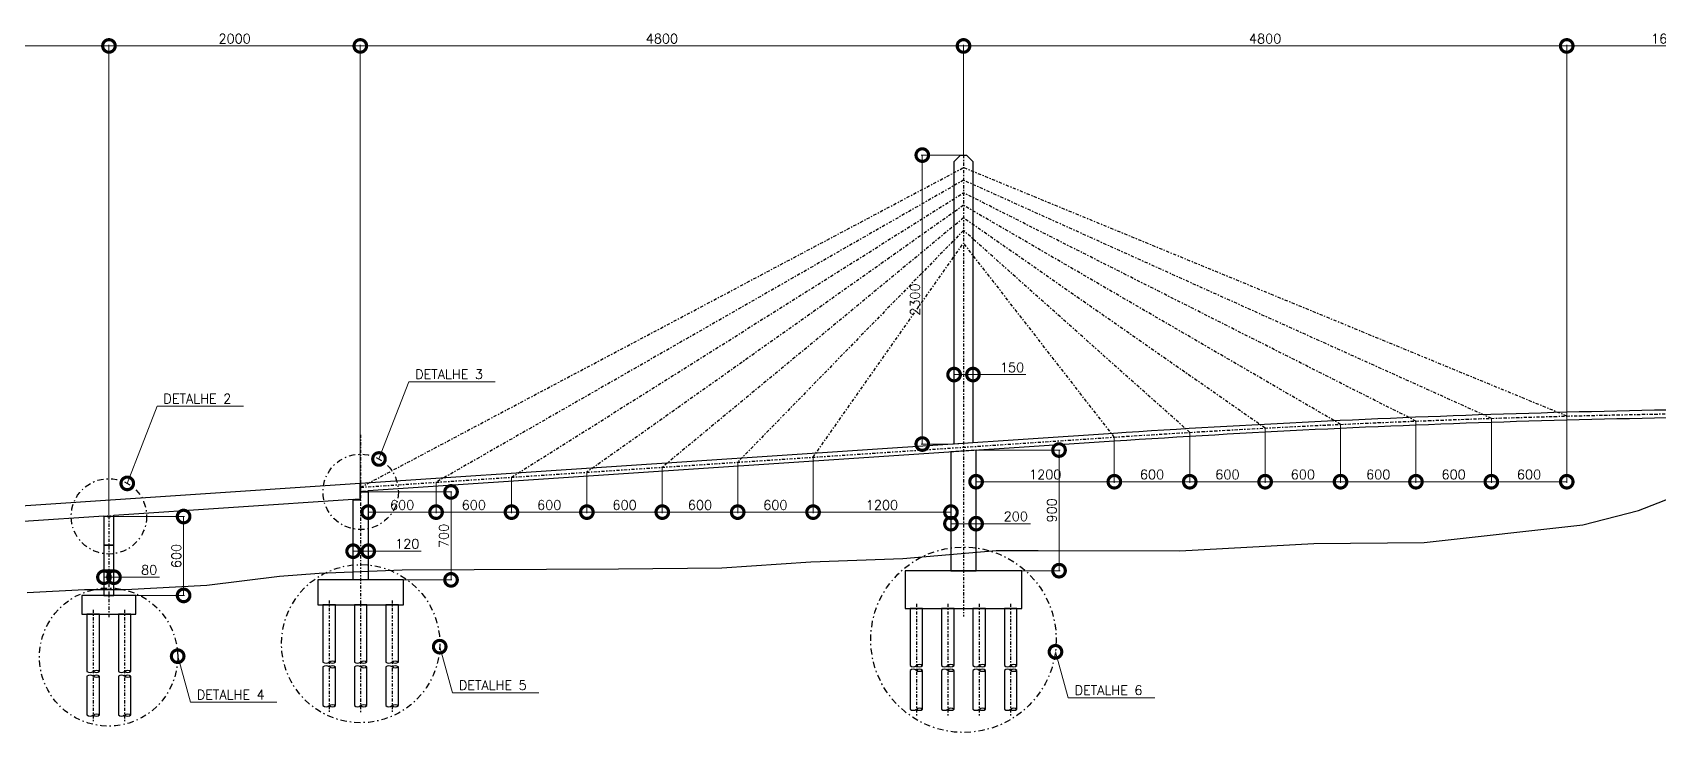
# Model space of a CAD drawing. Header units: metres. Extents: x 21 to 816, y 7 to 635.
# Drawn here: x 299.3 to 428.6, y 124.3 to 180 of the extents above; entities that cross this region are included whole.
import ezdxf
from ezdxf.enums import TextEntityAlignment as Align

# ---------------------------------------------------------------- set-up
doc = ezdxf.new("R2010")
doc.units = ezdxf.units.M
doc.header["$MEASUREMENT"] = 0
doc.linetypes.add('DASHDOT', pattern=[1, 0.5, -0.25, 0, -0.25])
for name, color, linetype in [('Projeto_aparelhos-aopio-det', 2, 'Continuous'), ('Projeto_estaca-det', 2, 'Continuous'), ('Projeto_estais-eixo', 8, 'DASHDOT'), ('Projeto_linha-indicativa', 9, 'Continuous'), ('Projeto_viaduto-det-eixo', 7, 'DASHDOT'), ('Projeto_viaduto-detalhe', 3, 'Continuous')]:
    doc.layers.add(name, color=color, linetype=linetype)
for name, color, linetype, lineweight in [('Projeto_dimensão', 2, 'Continuous', 20), ('Projeto_linha-chamada', 8, 'Continuous', 9), ('Projeto_texto-explicativo', 2, 'Continuous', 20)]:
    doc.layers.add(name, color=color, linetype=linetype, lineweight=lineweight)
doc.styles.add('DIMENSÃO-TEXTO', font='romans.shx')
doc.styles.add('TEXTO-EXPLICATIVO', font='romans.shx')
doc.dimstyles.new('DIMENSÕES_1-500M', dxfattribs={"dimtxt": 0.75, "dimasz": 2, "dimexe": 0.075, "dimexo": 0.05, "dimgap": 0.2, "dimtad": 1, "dimdec": 0, "dimlfac": 100, "dimzin": 1, "dimtxsty": 'DIMENSÃO-TEXTO', "dimblk": 'DOTSMALL', "dimcen": 0.02, "dimclrd": 9, "dimclre": 9, "dimclrt": 256, "dimadec": 0, "dimazin": 0, "dimtfac": 1, "dimtdec": 0, "dimtmove": 0, "dimatfit": 3, "dimldrblk": 'DOTSMALL', "dimfxl": 0, "dimlwd": 5, "dimlwe": 5, "dimarcsym": 0})

# ---------------------------------------------------------------- blocks, each defined once
blk = doc.blocks.new('_DOTSMALL')
at = {"color": 0, "linetype": 'ByBlock', "const_width": 0.5}
blk.add_lwpolyline([(-0.0625, 0, 1), (0.0625, 0, 1)], format="xyb", close=True, dxfattribs=at)
blk = doc.blocks.new('*D21')
at = {"layer": 'DEFPOINTS', "color": 0}
for p in [(305.35, 178.98), (305.35, 141.61), (285.35, 140.22)]:
    blk.add_point(p, dxfattribs=at)
at = {"layer": 'Projeto_dimensão', "color": 9, "lineweight": 5}
for p, q in [((285.35, 140.27), (285.35, 179.06)), ((285.35, 178.98), (305.35, 178.98)), ((305.35, 141.66), (305.35, 179.06))]:
    blk.add_line(p, q, dxfattribs=at)
at = {"layer": 'Projeto_dimensão', "color": 9, "lineweight": 5, "xscale": 2, "yscale": 2, "zscale": 2, "rotation": 180}
blk.add_blockref('_DOTSMALL', (285.35, 178.98), dxfattribs=at)
at = {"layer": 'Projeto_dimensão', "color": 9, "lineweight": 5, "xscale": 2, "yscale": 2, "zscale": 2}
blk.add_blockref('_DOTSMALL', (305.35, 178.98), dxfattribs=at)
at = {"layer": 'Projeto_dimensão', "insert": (295.35, 179.56), "char_height": 0.75, "attachment_point": 5, "style": 'DIMENSÃO-TEXTO'}
blk.add_mtext('2000', dxfattribs=at)
blk = doc.blocks.new('*D22')
at = {"layer": 'DEFPOINTS', "color": 0}
for p in [(325.35, 178.98), (325.35, 144.15), (305.35, 141.61)]:
    blk.add_point(p, dxfattribs=at)
at = {"layer": 'Projeto_dimensão', "color": 9, "lineweight": 5}
for p, q in [((305.35, 141.66), (305.35, 179.06)), ((305.35, 178.98), (325.35, 178.98)), ((325.35, 144.2), (325.35, 179.06))]:
    blk.add_line(p, q, dxfattribs=at)
at = {"layer": 'Projeto_dimensão', "color": 9, "lineweight": 5, "xscale": 2, "yscale": 2, "zscale": 2, "rotation": 180}
blk.add_blockref('_DOTSMALL', (305.35, 178.98), dxfattribs=at)
at = {"layer": 'Projeto_dimensão', "color": 9, "lineweight": 5, "xscale": 2, "yscale": 2, "zscale": 2}
blk.add_blockref('_DOTSMALL', (325.35, 178.98), dxfattribs=at)
at = {"layer": 'Projeto_dimensão', "insert": (315.35, 179.56), "char_height": 0.75, "attachment_point": 5, "style": 'DIMENSÃO-TEXTO'}
blk.add_mtext('2000', dxfattribs=at)
blk = doc.blocks.new('*D23')
at = {"layer": 'DEFPOINTS', "color": 0}
for p in [(373.35, 178.98), (373.35, 170.29), (325.35, 144.15)]:
    blk.add_point(p, dxfattribs=at)
at = {"layer": 'Projeto_dimensão', "color": 9, "lineweight": 5}
for p, q in [((325.35, 144.2), (325.35, 179.06)), ((325.35, 178.98), (373.35, 178.98)), ((373.35, 170.34), (373.35, 179.06))]:
    blk.add_line(p, q, dxfattribs=at)
at = {"layer": 'Projeto_dimensão', "color": 9, "lineweight": 5, "xscale": 2, "yscale": 2, "zscale": 2, "rotation": 180}
blk.add_blockref('_DOTSMALL', (325.35, 178.98), dxfattribs=at)
at = {"layer": 'Projeto_dimensão', "color": 9, "lineweight": 5, "xscale": 2, "yscale": 2, "zscale": 2}
blk.add_blockref('_DOTSMALL', (373.35, 178.98), dxfattribs=at)
at = {"layer": 'Projeto_dimensão', "insert": (349.35, 179.56), "char_height": 0.75, "attachment_point": 5, "style": 'DIMENSÃO-TEXTO'}
blk.add_mtext('4800', dxfattribs=at)
blk = doc.blocks.new('*D27')
at = {"layer": 'DEFPOINTS', "color": 0}
for p in [(373.35, 178.98), (373.35, 170.29), (421.35, 149.52)]:
    blk.add_point(p, dxfattribs=at)
at = {"layer": 'Projeto_dimensão', "color": 9, "lineweight": 5}
for p, q in [((373.35, 170.34), (373.35, 179.06)), ((421.35, 178.98), (373.35, 178.98)), ((421.35, 149.57), (421.35, 179.06))]:
    blk.add_line(p, q, dxfattribs=at)
at = {"layer": 'Projeto_dimensão', "color": 9, "lineweight": 5, "xscale": 2, "yscale": 2, "zscale": 2, "rotation": 180}
blk.add_blockref('_DOTSMALL', (373.35, 178.98), dxfattribs=at)
at = {"layer": 'Projeto_dimensão', "color": 9, "lineweight": 5, "xscale": 2, "yscale": 2, "zscale": 2}
blk.add_blockref('_DOTSMALL', (421.35, 178.98), dxfattribs=at)
at = {"layer": 'Projeto_dimensão', "insert": (397.35, 179.56), "char_height": 0.75, "attachment_point": 5, "style": 'DIMENSÃO-TEXTO'}
blk.add_mtext('4800', dxfattribs=at)
blk = doc.blocks.new('*D98')
at = {"layer": 'DEFPOINTS', "color": 0}
for p in [(374.35, 146.81), (380.95, 146.81), (378, 137.21)]:
    blk.add_point(p, dxfattribs=at)
at = {"layer": 'Projeto_dimensão', "color": 9, "lineweight": 5}
for p, q in [((374.4, 146.81), (381.03, 146.81)), ((380.95, 137.21), (380.95, 146.81)), ((378.05, 137.21), (381.03, 137.21))]:
    blk.add_line(p, q, dxfattribs=at)
at = {"layer": 'Projeto_dimensão', "color": 9, "lineweight": 5, "xscale": 2, "yscale": 2, "zscale": 2}
for p, rotation in [((380.95, 146.81), 90), ((380.95, 137.21), 270)]:
    blk.add_blockref('_DOTSMALL', p, dxfattribs=dict(at, rotation=rotation))
at = {"layer": 'Projeto_dimensão', "insert": (380.38, 142.01), "char_height": 0.75, "attachment_point": 5, "rotation": 90, "style": 'DIMENSÃO-TEXTO'}
blk.add_mtext('900', dxfattribs=at)
blk = doc.blocks.new('*D99')
at = {"layer": 'DEFPOINTS', "color": 0}
for p in [(370.07, 170.29), (373.1, 170.29), (372.6, 147.29)]:
    blk.add_point(p, dxfattribs=at)
at = {"layer": 'Projeto_dimensão', "color": 9, "lineweight": 5}
for p, q in [((373.05, 170.29), (369.99, 170.29)), ((370.07, 147.29), (370.07, 170.29)), ((372.55, 147.29), (369.99, 147.29))]:
    blk.add_line(p, q, dxfattribs=at)
at = {"layer": 'Projeto_dimensão', "color": 9, "lineweight": 5, "xscale": 2, "yscale": 2, "zscale": 2}
for p, rotation in [((370.07, 170.29), 90), ((370.07, 147.29), 270)]:
    blk.add_blockref('_DOTSMALL', p, dxfattribs=dict(at, rotation=rotation))
at = {"layer": 'Projeto_dimensão', "insert": (369.49, 158.79), "char_height": 0.75, "attachment_point": 5, "rotation": 90, "style": 'DIMENSÃO-TEXTO'}
blk.add_mtext('2300', dxfattribs=at)
blk = doc.blocks.new('*D146')
at = {"layer": 'DEFPOINTS', "color": 0}
for p in [(304.95, 136.69), (305.75, 136.69), (305.75, 136.69)]:
    blk.add_point(p, dxfattribs=at)
at = {"layer": 'Projeto_dimensão', "color": 9, "lineweight": 5}
for p, q in [((304.95, 136.74), (304.95, 136.77)), ((304.95, 136.69), (305.75, 136.69)), ((305.75, 136.74), (305.75, 136.77)), ((305.75, 136.69), (309.36, 136.69))]:
    blk.add_line(p, q, dxfattribs=at)
at = {"layer": 'Projeto_dimensão', "color": 9, "lineweight": 5, "xscale": 2, "yscale": 2, "zscale": 2, "rotation": 180}
blk.add_blockref('_DOTSMALL', (304.95, 136.69), dxfattribs=at)
at = {"layer": 'Projeto_dimensão', "color": 9, "lineweight": 5, "xscale": 2, "yscale": 2, "zscale": 2}
blk.add_blockref('_DOTSMALL', (305.75, 136.69), dxfattribs=at)
at = {"layer": 'Projeto_dimensão', "insert": (308.55, 137.27), "char_height": 0.75, "attachment_point": 5, "style": 'DIMENSÃO-TEXTO'}
blk.add_mtext('80', dxfattribs=at)
blk = doc.blocks.new('*D149')
at = {"layer": 'DEFPOINTS', "color": 0}
for p in [(305.75, 141.52), (311.29, 141.52), (307.5, 135.24)]:
    blk.add_point(p, dxfattribs=at)
at = {"layer": 'Projeto_dimensão', "color": 9, "lineweight": 5}
for p, q in [((305.8, 141.52), (311.36, 141.52)), ((311.29, 135.24), (311.29, 141.52)), ((307.55, 135.24), (311.36, 135.24))]:
    blk.add_line(p, q, dxfattribs=at)
at = {"layer": 'Projeto_dimensão', "color": 9, "lineweight": 5, "xscale": 2, "yscale": 2, "zscale": 2}
for p, rotation in [((311.29, 141.52), 90), ((311.29, 135.24), 270)]:
    blk.add_blockref('_DOTSMALL', p, dxfattribs=dict(at, rotation=rotation))
at = {"layer": 'Projeto_dimensão', "insert": (310.71, 138.38), "char_height": 0.75, "attachment_point": 5, "rotation": 90, "style": 'DIMENSÃO-TEXTO'}
blk.add_mtext('600', dxfattribs=at)
blk = doc.blocks.new('*D151')
at = {"layer": 'DEFPOINTS', "color": 0}
for p in [(324.78, 138.76), (325.98, 138.76), (325.98, 138.76)]:
    blk.add_point(p, dxfattribs=at)
at = {"layer": 'Projeto_dimensão', "color": 9, "lineweight": 5}
for p, q in [((324.78, 138.81), (324.78, 138.84)), ((324.78, 138.76), (325.98, 138.76)), ((325.98, 138.81), (325.98, 138.84)), ((325.98, 138.76), (330.2, 138.76))]:
    blk.add_line(p, q, dxfattribs=at)
at = {"layer": 'Projeto_dimensão', "color": 9, "lineweight": 5, "xscale": 2, "yscale": 2, "zscale": 2, "rotation": 180}
blk.add_blockref('_DOTSMALL', (324.78, 138.76), dxfattribs=at)
at = {"layer": 'Projeto_dimensão', "color": 9, "lineweight": 5, "xscale": 2, "yscale": 2, "zscale": 2}
blk.add_blockref('_DOTSMALL', (325.98, 138.76), dxfattribs=at)
at = {"layer": 'Projeto_dimensão', "insert": (329.09, 139.34), "char_height": 0.75, "attachment_point": 5, "style": 'DIMENSÃO-TEXTO'}
blk.add_mtext('120', dxfattribs=at)
blk = doc.blocks.new('*D150')
at = {"layer": 'DEFPOINTS', "color": 0}
for p in [(325.98, 143.48), (332.57, 143.48), (328.78, 136.48)]:
    blk.add_point(p, dxfattribs=at)
at = {"layer": 'Projeto_dimensão', "color": 9, "lineweight": 5}
for p, q in [((326.03, 143.48), (332.64, 143.48)), ((332.57, 136.48), (332.57, 143.48)), ((328.83, 136.48), (332.64, 136.48))]:
    blk.add_line(p, q, dxfattribs=at)
at = {"layer": 'Projeto_dimensão', "color": 9, "lineweight": 5, "xscale": 2, "yscale": 2, "zscale": 2}
for p, rotation in [((332.57, 143.48), 90), ((332.57, 136.48), 270)]:
    blk.add_blockref('_DOTSMALL', p, dxfattribs=dict(at, rotation=rotation))
at = {"layer": 'Projeto_dimensão', "insert": (331.99, 139.98), "char_height": 0.75, "attachment_point": 5, "rotation": 90, "style": 'DIMENSÃO-TEXTO'}
blk.add_mtext('700', dxfattribs=at)
blk = doc.blocks.new('*D152')
at = {"layer": 'DEFPOINTS', "color": 0}
for p in [(372.35, 140.95), (374.35, 140.95), (374.35, 140.95)]:
    blk.add_point(p, dxfattribs=at)
at = {"layer": 'Projeto_dimensão', "color": 9, "lineweight": 5}
for p, q in [((372.35, 141), (372.35, 141.03)), ((372.35, 140.95), (374.35, 140.95)), ((374.35, 141), (374.35, 141.03)), ((374.35, 140.95), (378.68, 140.95))]:
    blk.add_line(p, q, dxfattribs=at)
at = {"layer": 'Projeto_dimensão', "color": 9, "lineweight": 5, "xscale": 2, "yscale": 2, "zscale": 2, "rotation": 180}
blk.add_blockref('_DOTSMALL', (372.35, 140.95), dxfattribs=at)
at = {"layer": 'Projeto_dimensão', "color": 9, "lineweight": 5, "xscale": 2, "yscale": 2, "zscale": 2}
blk.add_blockref('_DOTSMALL', (374.35, 140.95), dxfattribs=at)
at = {"layer": 'Projeto_dimensão', "insert": (377.51, 141.53), "char_height": 0.75, "attachment_point": 5, "style": 'DIMENSÃO-TEXTO'}
blk.add_mtext('200', dxfattribs=at)
blk = doc.blocks.new('*D153')
at = {"layer": 'DEFPOINTS', "color": 0}
for p in [(372.6, 152.82), (374.1, 152.82), (374.1, 152.82)]:
    blk.add_point(p, dxfattribs=at)
at = {"layer": 'Projeto_dimensão', "color": 9, "lineweight": 5}
for p, q in [((372.6, 152.87), (372.6, 152.89)), ((372.6, 152.82), (374.1, 152.82)), ((374.1, 152.87), (374.1, 152.89)), ((374.1, 152.82), (378.32, 152.82))]:
    blk.add_line(p, q, dxfattribs=at)
at = {"layer": 'Projeto_dimensão', "color": 9, "lineweight": 5, "xscale": 2, "yscale": 2, "zscale": 2, "rotation": 180}
blk.add_blockref('_DOTSMALL', (372.6, 152.82), dxfattribs=at)
at = {"layer": 'Projeto_dimensão', "color": 9, "lineweight": 5, "xscale": 2, "yscale": 2, "zscale": 2}
blk.add_blockref('_DOTSMALL', (374.1, 152.82), dxfattribs=at)
at = {"layer": 'Projeto_dimensão', "insert": (377.21, 153.39), "char_height": 0.75, "attachment_point": 5, "style": 'DIMENSÃO-TEXTO'}
blk.add_mtext('150', dxfattribs=at)
blk = doc.blocks.new('*D154')
at = {"layer": 'DEFPOINTS', "color": 0}
for p in [(385.35, 147.84), (374.35, 144.29), (385.35, 144.29)]:
    blk.add_point(p, dxfattribs=at)
at = {"layer": 'Projeto_dimensão', "color": 9, "lineweight": 5}
for p, q in [((385.35, 147.79), (385.35, 144.21)), ((374.35, 144.34), (374.35, 144.36)), ((374.35, 144.29), (385.35, 144.29))]:
    blk.add_line(p, q, dxfattribs=at)
at = {"layer": 'Projeto_dimensão', "color": 9, "lineweight": 5, "xscale": 2, "yscale": 2, "zscale": 2, "rotation": 180}
blk.add_blockref('_DOTSMALL', (374.35, 144.29), dxfattribs=at)
at = {"layer": 'Projeto_dimensão', "color": 9, "lineweight": 5, "xscale": 2, "yscale": 2, "zscale": 2}
blk.add_blockref('_DOTSMALL', (385.35, 144.29), dxfattribs=at)
at = {"layer": 'Projeto_dimensão', "insert": (379.85, 144.86), "char_height": 0.75, "attachment_point": 5, "style": 'DIMENSÃO-TEXTO'}
blk.add_mtext('1200', dxfattribs=at)
blk = doc.blocks.new('*D155')
at = {"layer": 'DEFPOINTS', "color": 0}
for p in [(391.35, 148.22), (385.35, 144.29), (391.35, 144.29)]:
    blk.add_point(p, dxfattribs=at)
at = {"layer": 'Projeto_dimensão', "color": 9, "lineweight": 5}
for p, q in [((391.35, 148.17), (391.35, 144.21)), ((385.35, 144.34), (385.35, 144.36)), ((385.35, 144.29), (391.35, 144.29))]:
    blk.add_line(p, q, dxfattribs=at)
at = {"layer": 'Projeto_dimensão', "color": 9, "lineweight": 5, "xscale": 2, "yscale": 2, "zscale": 2, "rotation": 180}
blk.add_blockref('_DOTSMALL', (385.35, 144.29), dxfattribs=at)
at = {"layer": 'Projeto_dimensão', "color": 9, "lineweight": 5, "xscale": 2, "yscale": 2, "zscale": 2}
blk.add_blockref('_DOTSMALL', (391.35, 144.29), dxfattribs=at)
at = {"layer": 'Projeto_dimensão', "insert": (388.35, 144.86), "char_height": 0.75, "attachment_point": 5, "style": 'DIMENSÃO-TEXTO'}
blk.add_mtext('600', dxfattribs=at)
blk = doc.blocks.new('*D156')
at = {"layer": 'DEFPOINTS', "color": 0}
for p in [(397.35, 148.56), (391.35, 144.29), (397.35, 144.29)]:
    blk.add_point(p, dxfattribs=at)
at = {"layer": 'Projeto_dimensão', "color": 9, "lineweight": 5}
for p, q in [((397.35, 148.51), (397.35, 144.21)), ((391.35, 144.34), (391.35, 144.36)), ((391.35, 144.29), (397.35, 144.29))]:
    blk.add_line(p, q, dxfattribs=at)
at = {"layer": 'Projeto_dimensão', "color": 9, "lineweight": 5, "xscale": 2, "yscale": 2, "zscale": 2, "rotation": 180}
blk.add_blockref('_DOTSMALL', (391.35, 144.29), dxfattribs=at)
at = {"layer": 'Projeto_dimensão', "color": 9, "lineweight": 5, "xscale": 2, "yscale": 2, "zscale": 2}
blk.add_blockref('_DOTSMALL', (397.35, 144.29), dxfattribs=at)
at = {"layer": 'Projeto_dimensão', "insert": (394.35, 144.86), "char_height": 0.75, "attachment_point": 5, "style": 'DIMENSÃO-TEXTO'}
blk.add_mtext('600', dxfattribs=at)
blk = doc.blocks.new('*D157')
at = {"layer": 'DEFPOINTS', "color": 0}
for p in [(403.35, 148.86), (397.35, 144.29), (403.35, 144.29)]:
    blk.add_point(p, dxfattribs=at)
at = {"layer": 'Projeto_dimensão', "color": 9, "lineweight": 5}
for p, q in [((403.35, 148.81), (403.35, 144.21)), ((397.35, 144.34), (397.35, 144.36)), ((397.35, 144.29), (403.35, 144.29))]:
    blk.add_line(p, q, dxfattribs=at)
at = {"layer": 'Projeto_dimensão', "color": 9, "lineweight": 5, "xscale": 2, "yscale": 2, "zscale": 2, "rotation": 180}
blk.add_blockref('_DOTSMALL', (397.35, 144.29), dxfattribs=at)
at = {"layer": 'Projeto_dimensão', "color": 9, "lineweight": 5, "xscale": 2, "yscale": 2, "zscale": 2}
blk.add_blockref('_DOTSMALL', (403.35, 144.29), dxfattribs=at)
at = {"layer": 'Projeto_dimensão', "insert": (400.35, 144.86), "char_height": 0.75, "attachment_point": 5, "style": 'DIMENSÃO-TEXTO'}
blk.add_mtext('600', dxfattribs=at)
blk = doc.blocks.new('*D158')
at = {"layer": 'DEFPOINTS', "color": 0}
for p in [(409.35, 149.12), (403.35, 144.29), (409.35, 144.29)]:
    blk.add_point(p, dxfattribs=at)
at = {"layer": 'Projeto_dimensão', "color": 9, "lineweight": 5}
for p, q in [((409.35, 149.07), (409.35, 144.21)), ((403.35, 144.34), (403.35, 144.36)), ((403.35, 144.29), (409.35, 144.29))]:
    blk.add_line(p, q, dxfattribs=at)
at = {"layer": 'Projeto_dimensão', "color": 9, "lineweight": 5, "xscale": 2, "yscale": 2, "zscale": 2, "rotation": 180}
blk.add_blockref('_DOTSMALL', (403.35, 144.29), dxfattribs=at)
at = {"layer": 'Projeto_dimensão', "color": 9, "lineweight": 5, "xscale": 2, "yscale": 2, "zscale": 2}
blk.add_blockref('_DOTSMALL', (409.35, 144.29), dxfattribs=at)
at = {"layer": 'Projeto_dimensão', "insert": (406.35, 144.86), "char_height": 0.75, "attachment_point": 5, "style": 'DIMENSÃO-TEXTO'}
blk.add_mtext('600', dxfattribs=at)
blk = doc.blocks.new('*D159')
at = {"layer": 'DEFPOINTS', "color": 0}
for p in [(415.35, 149.34), (409.35, 144.29), (415.35, 144.29)]:
    blk.add_point(p, dxfattribs=at)
at = {"layer": 'Projeto_dimensão', "color": 9, "lineweight": 5}
for p, q in [((415.35, 149.29), (415.35, 144.21)), ((409.35, 144.34), (409.35, 144.36)), ((409.35, 144.29), (415.35, 144.29))]:
    blk.add_line(p, q, dxfattribs=at)
at = {"layer": 'Projeto_dimensão', "color": 9, "lineweight": 5, "xscale": 2, "yscale": 2, "zscale": 2, "rotation": 180}
blk.add_blockref('_DOTSMALL', (409.35, 144.29), dxfattribs=at)
at = {"layer": 'Projeto_dimensão', "color": 9, "lineweight": 5, "xscale": 2, "yscale": 2, "zscale": 2}
blk.add_blockref('_DOTSMALL', (415.35, 144.29), dxfattribs=at)
at = {"layer": 'Projeto_dimensão', "insert": (412.35, 144.86), "char_height": 0.75, "attachment_point": 5, "style": 'DIMENSÃO-TEXTO'}
blk.add_mtext('600', dxfattribs=at)
blk = doc.blocks.new('*D160')
at = {"layer": 'DEFPOINTS', "color": 0}
for p in [(421.35, 149.52), (415.35, 144.29), (421.35, 144.29)]:
    blk.add_point(p, dxfattribs=at)
at = {"layer": 'Projeto_dimensão', "color": 9, "lineweight": 5}
for p, q in [((421.35, 149.47), (421.35, 144.21)), ((415.35, 144.34), (415.35, 144.36)), ((415.35, 144.29), (421.35, 144.29))]:
    blk.add_line(p, q, dxfattribs=at)
at = {"layer": 'Projeto_dimensão', "color": 9, "lineweight": 5, "xscale": 2, "yscale": 2, "zscale": 2, "rotation": 180}
blk.add_blockref('_DOTSMALL', (415.35, 144.29), dxfattribs=at)
at = {"layer": 'Projeto_dimensão', "color": 9, "lineweight": 5, "xscale": 2, "yscale": 2, "zscale": 2}
blk.add_blockref('_DOTSMALL', (421.35, 144.29), dxfattribs=at)
at = {"layer": 'Projeto_dimensão', "insert": (418.35, 144.86), "char_height": 0.75, "attachment_point": 5, "style": 'DIMENSÃO-TEXTO'}
blk.add_mtext('600', dxfattribs=at)
blk = doc.blocks.new('*D175')
at = {"layer": 'DEFPOINTS', "color": 0}
for p in [(331.38, 144.25), (325.98, 141.87), (331.38, 141.87)]:
    blk.add_point(p, dxfattribs=at)
at = {"layer": 'Projeto_dimensão', "color": 9, "lineweight": 5}
for p, q in [((331.38, 144.2), (331.38, 141.79)), ((325.98, 141.92), (325.98, 141.94)), ((325.98, 141.87), (331.38, 141.87))]:
    blk.add_line(p, q, dxfattribs=at)
at = {"layer": 'Projeto_dimensão', "color": 9, "lineweight": 5, "xscale": 2, "yscale": 2, "zscale": 2, "rotation": 180}
blk.add_blockref('_DOTSMALL', (325.98, 141.87), dxfattribs=at)
at = {"layer": 'Projeto_dimensão', "color": 9, "lineweight": 5, "xscale": 2, "yscale": 2, "zscale": 2}
blk.add_blockref('_DOTSMALL', (331.38, 141.87), dxfattribs=at)
at = {"layer": 'Projeto_dimensão', "insert": (328.68, 142.44), "char_height": 0.75, "attachment_point": 5, "style": 'DIMENSÃO-TEXTO'}
blk.add_mtext('600', dxfattribs=at)
blk = doc.blocks.new('*D176')
at = {"layer": 'DEFPOINTS', "color": 0}
for p in [(331.38, 144.25), (337.38, 144.65), (337.38, 141.87)]:
    blk.add_point(p, dxfattribs=at)
at = {"layer": 'Projeto_dimensão', "color": 9, "lineweight": 5}
for p, q in [((331.38, 144.2), (331.38, 141.79)), ((337.38, 144.6), (337.38, 141.79)), ((331.38, 141.87), (337.38, 141.87))]:
    blk.add_line(p, q, dxfattribs=at)
at = {"layer": 'Projeto_dimensão', "color": 9, "lineweight": 5, "xscale": 2, "yscale": 2, "zscale": 2, "rotation": 180}
blk.add_blockref('_DOTSMALL', (331.38, 141.87), dxfattribs=at)
at = {"layer": 'Projeto_dimensão', "color": 9, "lineweight": 5, "xscale": 2, "yscale": 2, "zscale": 2}
blk.add_blockref('_DOTSMALL', (337.38, 141.87), dxfattribs=at)
at = {"layer": 'Projeto_dimensão', "insert": (334.38, 142.44), "char_height": 0.75, "attachment_point": 5, "style": 'DIMENSÃO-TEXTO'}
blk.add_mtext('600', dxfattribs=at)
blk = doc.blocks.new('*D177')
at = {"layer": 'DEFPOINTS', "color": 0}
for p in [(343.38, 145.05), (337.38, 144.65), (343.38, 141.87)]:
    blk.add_point(p, dxfattribs=at)
at = {"layer": 'Projeto_dimensão', "color": 9, "lineweight": 5}
for p, q in [((343.38, 145), (343.38, 141.79)), ((337.38, 144.6), (337.38, 141.79)), ((337.38, 141.87), (343.38, 141.87))]:
    blk.add_line(p, q, dxfattribs=at)
at = {"layer": 'Projeto_dimensão', "color": 9, "lineweight": 5, "xscale": 2, "yscale": 2, "zscale": 2, "rotation": 180}
blk.add_blockref('_DOTSMALL', (337.38, 141.87), dxfattribs=at)
at = {"layer": 'Projeto_dimensão', "color": 9, "lineweight": 5, "xscale": 2, "yscale": 2, "zscale": 2}
blk.add_blockref('_DOTSMALL', (343.38, 141.87), dxfattribs=at)
at = {"layer": 'Projeto_dimensão', "insert": (340.38, 142.44), "char_height": 0.75, "attachment_point": 5, "style": 'DIMENSÃO-TEXTO'}
blk.add_mtext('600', dxfattribs=at)
blk = doc.blocks.new('*D178')
at = {"layer": 'DEFPOINTS', "color": 0}
for p in [(343.38, 145.05), (349.38, 145.45), (349.38, 141.87)]:
    blk.add_point(p, dxfattribs=at)
at = {"layer": 'Projeto_dimensão', "color": 9, "lineweight": 5}
for p, q in [((343.38, 145), (343.38, 141.79)), ((349.38, 145.4), (349.38, 141.79)), ((343.38, 141.87), (349.38, 141.87))]:
    blk.add_line(p, q, dxfattribs=at)
at = {"layer": 'Projeto_dimensão', "color": 9, "lineweight": 5, "xscale": 2, "yscale": 2, "zscale": 2, "rotation": 180}
blk.add_blockref('_DOTSMALL', (343.38, 141.87), dxfattribs=at)
at = {"layer": 'Projeto_dimensão', "color": 9, "lineweight": 5, "xscale": 2, "yscale": 2, "zscale": 2}
blk.add_blockref('_DOTSMALL', (349.38, 141.87), dxfattribs=at)
at = {"layer": 'Projeto_dimensão', "insert": (346.38, 142.44), "char_height": 0.75, "attachment_point": 5, "style": 'DIMENSÃO-TEXTO'}
blk.add_mtext('600', dxfattribs=at)
blk = doc.blocks.new('*D179')
at = {"layer": 'DEFPOINTS', "color": 0}
for p in [(349.38, 145.45), (355.38, 145.84), (355.38, 141.87)]:
    blk.add_point(p, dxfattribs=at)
at = {"layer": 'Projeto_dimensão', "color": 9, "lineweight": 5}
for p, q in [((349.38, 145.4), (349.38, 141.79)), ((355.38, 145.79), (355.38, 141.79)), ((349.38, 141.87), (355.38, 141.87))]:
    blk.add_line(p, q, dxfattribs=at)
at = {"layer": 'Projeto_dimensão', "color": 9, "lineweight": 5, "xscale": 2, "yscale": 2, "zscale": 2, "rotation": 180}
blk.add_blockref('_DOTSMALL', (349.38, 141.87), dxfattribs=at)
at = {"layer": 'Projeto_dimensão', "color": 9, "lineweight": 5, "xscale": 2, "yscale": 2, "zscale": 2}
blk.add_blockref('_DOTSMALL', (355.38, 141.87), dxfattribs=at)
at = {"layer": 'Projeto_dimensão', "insert": (352.38, 142.44), "char_height": 0.75, "attachment_point": 5, "style": 'DIMENSÃO-TEXTO'}
blk.add_mtext('600', dxfattribs=at)
blk = doc.blocks.new('*D180')
at = {"layer": 'DEFPOINTS', "color": 0}
for p in [(361.38, 146.24), (355.38, 145.84), (361.38, 141.87)]:
    blk.add_point(p, dxfattribs=at)
at = {"layer": 'Projeto_dimensão', "color": 9, "lineweight": 5}
for p, q in [((355.38, 145.79), (355.38, 141.79)), ((361.38, 146.19), (361.38, 141.79)), ((355.38, 141.87), (361.38, 141.87))]:
    blk.add_line(p, q, dxfattribs=at)
at = {"layer": 'Projeto_dimensão', "color": 9, "lineweight": 5, "xscale": 2, "yscale": 2, "zscale": 2, "rotation": 180}
blk.add_blockref('_DOTSMALL', (355.38, 141.87), dxfattribs=at)
at = {"layer": 'Projeto_dimensão', "color": 9, "lineweight": 5, "xscale": 2, "yscale": 2, "zscale": 2}
blk.add_blockref('_DOTSMALL', (361.38, 141.87), dxfattribs=at)
at = {"layer": 'Projeto_dimensão', "insert": (358.38, 142.44), "char_height": 0.75, "attachment_point": 5, "style": 'DIMENSÃO-TEXTO'}
blk.add_mtext('600', dxfattribs=at)
blk = doc.blocks.new('*D181')
at = {"layer": 'DEFPOINTS', "color": 0}
for p in [(361.38, 146.24), (372.35, 141.87), (372.35, 141.87)]:
    blk.add_point(p, dxfattribs=at)
at = {"layer": 'Projeto_dimensão', "color": 9, "lineweight": 5}
for p, q in [((361.38, 146.19), (361.38, 141.79)), ((361.38, 141.87), (372.35, 141.87)), ((372.35, 141.92), (372.35, 141.94))]:
    blk.add_line(p, q, dxfattribs=at)
at = {"layer": 'Projeto_dimensão', "color": 9, "lineweight": 5, "xscale": 2, "yscale": 2, "zscale": 2, "rotation": 180}
blk.add_blockref('_DOTSMALL', (361.38, 141.87), dxfattribs=at)
at = {"layer": 'Projeto_dimensão', "color": 9, "lineweight": 5, "xscale": 2, "yscale": 2, "zscale": 2}
blk.add_blockref('_DOTSMALL', (372.35, 141.87), dxfattribs=at)
at = {"layer": 'Projeto_dimensão', "insert": (366.86, 142.44), "char_height": 0.75, "attachment_point": 5, "style": 'DIMENSÃO-TEXTO'}
blk.add_mtext('1200', dxfattribs=at)
blk = doc.blocks.new('*D191')
at = {"layer": 'DEFPOINTS', "color": 0}
for p in [(421.35, 178.98), (421.35, 149.57), (437.35, 149.85)]:
    blk.add_point(p, dxfattribs=at)
at = {"layer": 'Projeto_dimensão', "color": 9, "lineweight": 5}
for p, q in [((421.35, 149.62), (421.35, 179.06)), ((437.35, 178.98), (421.35, 178.98)), ((437.35, 149.9), (437.35, 179.06))]:
    blk.add_line(p, q, dxfattribs=at)
at = {"layer": 'Projeto_dimensão', "color": 9, "lineweight": 5, "xscale": 2, "yscale": 2, "zscale": 2, "rotation": 180}
blk.add_blockref('_DOTSMALL', (421.35, 178.98), dxfattribs=at)
at = {"layer": 'Projeto_dimensão', "color": 9, "lineweight": 5, "xscale": 2, "yscale": 2, "zscale": 2}
blk.add_blockref('_DOTSMALL', (437.35, 178.98), dxfattribs=at)
at = {"layer": 'Projeto_dimensão', "insert": (429.35, 179.56), "char_height": 0.75, "attachment_point": 5, "style": 'DIMENSÃO-TEXTO'}
blk.add_mtext('1600', dxfattribs=at)

msp = doc.modelspace()

# ---------------------------------------------------------------- linework, layer by layer
at = {"layer": 'Projeto_aparelhos-aopio-det'}
for p, q in [((325.2277, 142.877), (324.9277, 142.877)), ((324.9277, 142.877), (324.9277, 142.874)), ((325.2277, 142.874), (324.9277, 142.874)), ((324.9277, 142.874), (324.9277, 142.871)), ((324.9277, 142.874), (325.2277, 142.874)), ((325.2277, 142.871), (324.9277, 142.871)), ((324.9277, 142.871), (325.2277, 142.871)), ((324.9277, 142.871), (324.9277, 142.861)), ((325.2277, 142.861), (324.9277, 142.861)), ((324.9277, 142.861), (324.9277, 142.858)), ((324.9277, 142.861), (325.2277, 142.861)), ((324.9277, 142.858), (325.2277, 142.858)), ((324.9277, 142.858), (325.2277, 142.858)), ((324.9277, 142.848), (324.9277, 142.858)), ((325.2277, 142.848), (324.9277, 142.848)), ((325.2277, 142.848), (324.9277, 142.848)), ((324.9277, 142.848), (324.9277, 142.845)), ((325.2277, 142.845), (324.9277, 142.845)), ((324.9277, 142.845), (324.9277, 142.842)), ((324.9277, 142.845), (325.2277, 142.845)), ((324.9277, 142.842), (325.2277, 142.842)), ((325.2277, 142.874), (325.2277, 142.877)), ((325.2277, 142.871), (325.2277, 142.874)), ((325.2277, 142.861), (325.2277, 142.871)), ((325.2277, 142.858), (325.2277, 142.861)), ((325.2277, 142.858), (325.2277, 142.848)), ((325.2277, 142.845), (325.2277, 142.848)), ((325.2277, 142.842), (325.2277, 142.845)), ((325.8277, 143.5144), (325.5277, 143.5144)), ((325.5277, 143.5144), (325.5277, 143.5114)), ((325.8277, 143.5114), (325.5277, 143.5114)), ((325.5277, 143.5114), (325.5277, 143.5084)), ((325.5277, 143.5114), (325.8277, 143.5114)), ((325.8277, 143.5084), (325.5277, 143.5084)), ((325.5277, 143.5084), (325.8277, 143.5084)), ((325.5277, 143.5084), (325.5277, 143.4984)), ((325.8277, 143.4984), (325.5277, 143.4984)), ((325.5277, 143.4984), (325.5277, 143.4954)), ((325.5277, 143.4984), (325.8277, 143.4984)), ((325.5277, 143.4954), (325.8277, 143.4954)), ((325.5277, 143.4954), (325.8277, 143.4954)), ((325.5277, 143.4854), (325.5277, 143.4954)), ((325.8277, 143.4854), (325.5277, 143.4854)), ((325.8277, 143.4854), (325.5277, 143.4854)), ((325.5277, 143.4854), (325.5277, 143.4824)), ((325.8277, 143.4824), (325.5277, 143.4824)), ((325.5277, 143.4824), (325.5277, 143.4794)), ((325.5277, 143.4824), (325.8277, 143.4824)), ((325.5277, 143.4794), (325.8277, 143.4794)), ((325.8277, 143.5114), (325.8277, 143.5144)), ((325.8277, 143.5084), (325.8277, 143.5114)), ((325.8277, 143.4984), (325.8277, 143.5084)), ((325.8277, 143.4954), (325.8277, 143.4984)), ((325.8277, 143.4954), (325.8277, 143.4854)), ((325.8277, 143.4824), (325.8277, 143.4854)), ((325.8277, 143.4794), (325.8277, 143.4824)), ((305.4977, 141.5556), (305.1977, 141.5556)), ((305.1977, 141.5556), (305.1977, 141.5526)), ((305.4977, 141.5526), (305.1977, 141.5526)), ((305.1977, 141.5526), (305.1977, 141.5496)), ((305.1977, 141.5526), (305.4977, 141.5526)), ((305.4977, 141.5496), (305.1977, 141.5496)), ((305.1977, 141.5496), (305.4977, 141.5496)), ((305.1977, 141.5496), (305.1977, 141.5396)), ((305.4977, 141.5396), (305.1977, 141.5396)), ((305.1977, 141.5396), (305.1977, 141.5366)), ((305.1977, 141.5396), (305.4977, 141.5396)), ((305.1977, 141.5366), (305.4977, 141.5366)), ((305.1977, 141.5366), (305.4977, 141.5366)), ((305.1977, 141.5266), (305.1977, 141.5366)), ((305.4977, 141.5266), (305.1977, 141.5266)), ((305.4977, 141.5266), (305.1977, 141.5266)), ((305.1977, 141.5266), (305.1977, 141.5236)), ((305.4977, 141.5236), (305.1977, 141.5236)), ((305.1977, 141.5236), (305.1977, 141.5206)), ((305.1977, 141.5236), (305.4977, 141.5236)), ((305.1977, 141.5206), (305.4977, 141.5206)), ((305.4977, 141.5526), (305.4977, 141.5556)), ((305.4977, 141.5496), (305.4977, 141.5526)), ((305.4977, 141.5396), (305.4977, 141.5496)), ((305.4977, 141.5366), (305.4977, 141.5396)), ((305.4977, 141.5366), (305.4977, 141.5266)), ((305.4977, 141.5236), (305.4977, 141.5266)), ((305.4977, 141.5206), (305.4977, 141.5236))]:
    msp.add_line(p, q, dxfattribs=at)
at = {"layer": 'Projeto_estaca-det'}
for points in [[(304.9477, 141.5206), (304.9477, 139.238), (305.7477, 139.238), (305.7477, 141.5206)], [(304.9477, 139.238), (304.9477, 137.238), (305.7477, 137.238), (305.7477, 139.238)], [(304.9477, 137.238), (304.9477, 135.238), (305.7477, 135.238), (305.7477, 137.238)], [(368.6977, 134.2072), (377.9977, 134.2072), (377.9977, 137.2072), (368.6977, 137.2072)], [(321.9777, 134.4794), (328.7777, 134.4794), (328.7777, 136.4794), (321.9777, 136.4794)], [(307.4977, 135.238), (303.1977, 135.238), (303.1977, 133.738), (307.4977, 133.738)]]:
    msp.add_lwpolyline(points, close=True, dxfattribs=at)
for points in [[(304.5977, 129.1965), (304.5977, 133.738), (303.5977, 133.738), (303.5977, 129.1965, 0.39479848), (304.0977, 129.1965, -0.39479848)], [(307.0977, 129.1965), (307.0977, 133.738), (306.0977, 133.738), (306.0977, 129.1965, 0.39479848), (306.5977, 129.1965, -0.39479848)], [(323.3777, 129.9379), (323.3777, 134.4794), (322.3777, 134.4794), (322.3777, 129.9379, 0.39479848), (322.8777, 129.9379, -0.39479848)], [(325.8777, 129.9379), (325.8777, 134.4794), (324.8777, 134.4794), (324.8777, 129.9379, 0.39479848), (325.3777, 129.9379, -0.39479848)], [(328.3777, 129.9379), (328.3777, 134.4794), (327.3777, 134.4794), (327.3777, 129.9379, 0.39479848), (327.8777, 129.9379, -0.39479848)], [(370.0977, 129.6657), (370.0977, 134.2072), (369.0977, 134.2072), (369.0977, 129.6657, 0.39479848), (369.5977, 129.6657, -0.39479848)], [(372.5977, 129.6657), (372.5977, 134.2072), (371.5977, 134.2072), (371.5977, 129.6657, 0.39479848), (372.0977, 129.6657, -0.39479848)], [(375.0977, 129.6657), (375.0977, 134.2072), (374.0977, 134.2072), (374.0977, 129.6657, 0.39479848), (374.5977, 129.6657, -0.39479848)], [(377.5977, 129.6657), (377.5977, 134.2072), (376.5977, 134.2072), (376.5977, 129.6657, 0.39479848), (377.0977, 129.6657, -0.39479848)], [(323.3777, 126.4649), (323.3777, 129.5432, -0.39479848), (322.8777, 129.5432, 0.39479848), (322.3777, 129.5432), (322.3777, 126.4649, 0.39479848), (322.8777, 126.4649, -0.39479848)], [(325.8777, 126.4649), (325.8777, 129.5432, -0.39479848), (325.3777, 129.5432, 0.39479848), (324.8777, 129.5432), (324.8777, 126.4649, 0.39479848), (325.3777, 126.4649, -0.39479848)], [(328.3777, 126.4649), (328.3777, 129.5432, -0.39479848), (327.8777, 129.5432, 0.39479848), (327.3777, 129.5432), (327.3777, 126.4649, 0.39479848), (327.8777, 126.4649, -0.39479848)], [(304.5977, 125.7235), (304.5977, 128.8018, -0.39479848), (304.0977, 128.8018, 0.39479848), (303.5977, 128.8018), (303.5977, 125.7235, 0.39479848), (304.0977, 125.7235, -0.39479848)], [(307.0977, 125.7235), (307.0977, 128.8018, -0.39479848), (306.5977, 128.8018, 0.39479848), (306.0977, 128.8018), (306.0977, 125.7235, 0.39479848), (306.5977, 125.7235, -0.39479848)], [(370.0977, 126.1927), (370.0977, 129.271, -0.39479848), (369.5977, 129.271, 0.39479848), (369.0977, 129.271), (369.0977, 126.1927, 0.39479848), (369.5977, 126.1927, -0.39479848)], [(372.5977, 126.1927), (372.5977, 129.271, -0.39479848), (372.0977, 129.271, 0.39479848), (371.5977, 129.271), (371.5977, 126.1927, 0.39479848), (372.0977, 126.1927, -0.39479848)], [(375.0977, 126.1927), (375.0977, 129.271, -0.39479848), (374.5977, 129.271, 0.39479848), (374.0977, 129.271), (374.0977, 126.1927, 0.39479848), (374.5977, 126.1927, -0.39479848)], [(377.5977, 126.1927), (377.5977, 129.271, -0.39479848), (377.0977, 129.271, 0.39479848), (376.5977, 129.271), (376.5977, 126.1927, 0.39479848), (377.0977, 126.1927, -0.39479848)]]:
    msp.add_lwpolyline(points, format="xyb", close=True, dxfattribs=at)
for centre, start, end in [((323.1277, 130.2052), 226.911937, 313.088063), ((323.1277, 129.2759), 46.911937, 133.088063), ((325.6277, 130.2052), 226.911937, 313.088063), ((325.6277, 129.2759), 46.911937, 133.088063), ((328.1277, 130.2052), 226.911937, 313.088063), ((328.1277, 129.2759), 46.911937, 133.088063), ((369.8477, 129.933), 226.911937, 313.088063), ((372.3477, 129.933), 226.911937, 313.088063), ((374.8477, 129.933), 226.911937, 313.088063), ((377.3477, 129.933), 226.911937, 313.088063), ((304.3477, 129.4637), 226.911937, 313.088063), ((304.3477, 128.5345), 46.911937, 133.088063), ((306.8477, 129.4637), 226.911937, 313.088063), ((306.8477, 128.5345), 46.911937, 133.088063), ((369.8477, 129.0037), 46.911937, 133.088063), ((372.3477, 129.0037), 46.911937, 133.088063), ((374.8477, 129.0037), 46.911937, 133.088063), ((377.3477, 129.0037), 46.911937, 133.088063), ((304.3477, 125.9907), 226.911937, 313.088063), ((306.8477, 125.9907), 226.911937, 313.088063), ((323.1277, 126.7322), 226.911937, 313.088063), ((325.6277, 126.7322), 226.911937, 313.088063), ((328.1277, 126.7322), 226.911937, 313.088063), ((369.8477, 126.46), 226.911937, 313.088063), ((372.3477, 126.46), 226.911937, 313.088063), ((374.8477, 126.46), 226.911937, 313.088063), ((377.3477, 126.46), 226.911937, 313.088063)]:
    msp.add_arc(centre, 0.366, start, end, dxfattribs=at)
at = {"layer": 'Projeto_estais-eixo', "color": 2, "ltscale": 0.5}
for points in [[(325.3777, 143.8477), (373.3477, 169.292)], [(373.3477, 168.292), (331.3777, 144.2472)], [(421.3477, 149.5164), (373.3477, 169.292)], [(415.3477, 149.3369), (373.3477, 168.292)], [(337.3777, 144.6466), (373.3477, 167.292)], [(409.3477, 149.1175), (373.3477, 167.292)], [(373.3477, 166.292), (343.3777, 145.0461)], [(403.3477, 148.8581), (373.3477, 166.292)], [(373.3477, 165.292), (349.3777, 145.4455)], [(397.3477, 148.5587), (373.3477, 165.292)], [(373.3477, 164.292), (355.3777, 145.845)], [(361.3777, 146.2444), (373.3477, 163.292)], [(391.3477, 148.2194), (373.3477, 164.292)], [(385.3477, 147.8402), (373.3477, 163.292)]]:
    msp.add_lwpolyline(points, dxfattribs=at)
at = {"layer": 'Projeto_linha-chamada'}
for points in [[(326.8369, 146.1006), (329.2104, 152.2444), (336.0903, 152.2444)], [(306.8069, 144.1578), (309.1804, 150.3016), (316.0603, 150.3016)], [(331.6693, 131.1602), (332.6891, 127.4979), (339.569, 127.4979)], [(380.6671, 130.7535), (381.6869, 127.0913), (388.5668, 127.0913)], [(310.8179, 130.4025), (311.8377, 126.7402), (318.7176, 126.7402)]]:
    msp.add_lwpolyline(points, dxfattribs=at)
at = {"layer": 'Projeto_linha-indicativa'}
msp.add_lwpolyline([(298.8546, 135.4749), (303.4149, 135.7191), (306.6724, 135.7191), (313.128, 136.0463), (318.9099, 136.7788), (322.0859, 137.023), (328.6822, 137.2672), (345.8917, 137.3533), (354.1167, 137.4347), (361.2016, 137.9231), (368.5308, 138.1673), (375.9414, 138.8185), (379.2803, 138.8185), (390.5728, 138.8024), (401.223, 139.367), (410.0174, 139.4476), (422.6312, 140.8493), (427.0654, 142.0116), (431.8877, 143.8951)], dxfattribs=at)
at = {"layer": 'Projeto_viaduto-det-eixo', "ltscale": 0.5}
for points in [[(373.3477, 170.292), (373.3477, 133.5747)], [(325.3777, 143.8477), (385.3146, 147.838), (386.3152, 147.904), (387.3157, 147.969), (388.3163, 148.0328), (389.3168, 148.0955), (390.3174, 148.1572), (391.3179, 148.2177), (392.3185, 148.277), (393.319, 148.3353), (394.3196, 148.3925), (395.3201, 148.4486), (396.3207, 148.5035), (397.3212, 148.5573), (398.3218, 148.6101), (399.3223, 148.6617), (400.3229, 148.7122), (401.3234, 148.7616), (402.324, 148.8098), (403.3245, 148.857), (404.3251, 148.9031), (405.3256, 148.948), (406.3262, 148.9919), (407.3267, 149.0346), (408.3273, 149.0762), (409.3278, 149.1167), (410.3284, 149.1561), (411.3289, 149.1944), (412.3295, 149.2316), (413.33, 149.2676), (414.3306, 149.3026), (415.3311, 149.3364), (416.3317, 149.3691), (417.3322, 149.4007), (418.3328, 149.4313), (419.3333, 149.4606), (420.3339, 149.4889), (421.3344, 149.5161), (422.335, 149.5422), (423.3356, 149.5671), (424.3361, 149.591), (425.3367, 149.6137), (426.3372, 149.6353), (427.3378, 149.6558), (428.3383, 149.6752), (429.3389, 149.6935)], [(325.3777, 148.0326), (325.3777, 125.8805)], [(305.3477, 141.5556), (305.3477, 133.4144)], [(322.8777, 134.8417), (322.8777, 125.8805)], [(327.8777, 134.8417), (327.8777, 125.8805)], [(369.5977, 134.5695), (369.5977, 125.6083)], [(372.0977, 134.5695), (372.0977, 125.6083)], [(374.5977, 134.5695), (374.5977, 125.6083)], [(377.0977, 134.5695), (377.0977, 125.6083)], [(304.0977, 134.1002), (304.0977, 125.139)], [(306.5977, 134.1002), (306.5977, 125.139)]]:
    msp.add_lwpolyline(points, dxfattribs=at)
at = {"layer": 'Projeto_viaduto-det-eixo', "color": 2}
for centre, radius in [((325.3777, 143.4794), 3), ((305.3477, 141.5366), 3), ((373.3477, 131.7109), 7.3818), ((325.3777, 131.3986), 6.2961), ((305.3183, 130.3336), 5.5)]:
    msp.add_circle(centre, radius, dxfattribs=at)
at = {"layer": 'Projeto_viaduto-detalhe'}
for points in [[(374.0977, 169.792), (374.0977, 147.3919), (372.5977, 147.292), (372.5977, 169.792), (373.0977, 170.292), (373.5977, 170.292), (374.0977, 169.792)], [(372.3477, 146.6741), (372.3477, 137.2072), (374.3477, 137.2072), (374.3477, 146.8072)], [(304.9477, 141.5856), (304.9477, 141.5556), (305.7477, 141.5556), (305.7477, 141.6389), (324.7777, 142.9058), (324.7777, 142.877), (325.3477, 142.877), (325.3477, 144.1464), (265.3477, 140.1519), (265.3477, 138.9493), (265.4277, 138.9546), (265.4277, 138.9379), (265.9277, 138.9379), (265.9277, 138.9879), (284.9477, 140.2541), (284.9477, 140.2241), (285.7477, 140.2241), (285.7477, 140.3074)], [(325.3777, 142.842), (325.3777, 143.4794), (325.9777, 143.4794), (325.9777, 136.4794), (324.7777, 136.4794), (324.7777, 142.842)]]:
    msp.add_lwpolyline(points, close=True, dxfattribs=at)
msp.add_lwpolyline([(429.3336, 149.9934), (428.3327, 149.9752), (427.3318, 149.9558), (426.3309, 149.9352), (425.33, 149.9136), (424.3291, 149.8909), (423.3282, 149.867), (422.3274, 149.8421), (421.3265, 149.816), (420.3256, 149.7888), (419.3247, 149.7605), (418.3238, 149.7311), (417.3229, 149.7006), (416.322, 149.669), (415.3212, 149.6362), (414.3203, 149.6024), (413.3194, 149.5674), (412.3185, 149.5314), (411.3176, 149.4942), (410.3167, 149.4559), (409.3159, 149.4165), (408.315, 149.376), (407.3141, 149.3343), (406.3132, 149.2916), (405.3123, 149.2477), (404.3114, 149.2028), (403.3106, 149.1567), (402.3097, 149.1095), (401.3088, 149.0612), (400.3079, 149.0118), (399.307, 148.9613), (398.3061, 148.9097), (397.3053, 148.8569), (396.3044, 148.8031), (395.3035, 148.7481), (394.3026, 148.692), (393.3017, 148.6348), (392.3008, 148.5765), (391.3, 148.5171), (390.2991, 148.4566), (389.2982, 148.395), (388.2973, 148.3322), (387.2964, 148.2684), (386.2956, 148.2034), (385.2947, 148.1373), (325.3777, 144.1484), (325.3777, 143.5144), (325.9777, 143.5144), (325.9777, 143.587), (385.3342, 147.5386), (386.3348, 147.6047), (387.335, 147.6696), (388.3352, 147.7334), (389.3354, 147.7961), (390.3356, 147.8577), (391.3358, 147.9182), (392.3361, 147.9776), (393.3363, 148.0358), (394.3365, 148.093), (395.3367, 148.149), (396.3369, 148.2039), (397.3372, 148.2578), (398.3374, 148.3105), (399.3376, 148.3621), (400.3378, 148.4125), (401.338, 148.4619), (402.3383, 148.5102), (403.3385, 148.5573), (404.3387, 148.6034), (405.3389, 148.6483), (406.3391, 148.6921), (407.3394, 148.7349), (408.3396, 148.7765), (409.3398, 148.8169), (410.34, 148.8563), (411.3402, 148.8946), (412.3404, 148.9318), (413.3407, 148.9678), (414.3409, 149.0027), (415.3411, 149.0366), (416.3413, 149.0693), (417.3415, 149.1009), (418.3418, 149.1314), (419.342, 149.1608), (420.3422, 149.189), (421.3424, 149.2162), (422.3426, 149.2423), (423.3429, 149.2672), (424.3431, 149.291), (425.3433, 149.3138), (426.3435, 149.3354), (427.3437, 149.3559), (428.344, 149.3753), (429.3442, 149.3935)], dxfattribs=at)

# ---------------------------------------------------------------- block references
at = {"layer": 'Projeto_linha-chamada', "color": 7, "xscale": -2.000000000000017, "yscale": 2, "zscale": 2, "rotation": 298.3902813111332}
for p in [(326.8369, 146.1006), (306.8069, 144.1578), (331.6693, 131.1602), (310.8179, 130.4025), (380.6671, 130.7535)]:
    msp.add_blockref('_DOTSMALL', p, dxfattribs=at)

# ---------------------------------------------------------------- texts
at = {"layer": 'Projeto_texto-explicativo', "style": 'TEXTO-EXPLICATIVO'}
for s, p in [('DETALHE 3', (329.7104, 152.2444)), ('DETALHE 2', (309.6804, 150.3016)), ('DETALHE 5', (333.1891, 127.4979)), ('DETALHE 4', (312.3377, 126.7402)), ('DETALHE 6', (382.1869, 127.0913))]:
    msp.add_text(s, height=0.75, dxfattribs=at).set_placement(p, align=Align.BOTTOM_LEFT)

# ---------------------------------------------------------------- dimensions: what is measured, and where the dimension line sits
at = {"layer": 'Projeto_dimensão'}
for base, p1, p2, picture, middle in [((305.3477, 178.9815), (285.3477, 140.2241), (305.3477, 141.6122), '*D21', (295.3477, 179.5565)), ((325.3477, 178.9815), (305.3477, 141.6122), (325.3477, 144.1464), '*D22', (315.3477, 179.5565)), ((373.3477, 178.9815), (325.3477, 144.1464), (373.3477, 170.292), '*D23', (349.3477, 179.5565)), ((373.3477, 178.9815), (421.3477, 149.5164), (373.3477, 170.292), '*D27', (397.3477, 179.5565)), ((421.3477, 178.9815), (437.3477, 149.8498), (421.3477, 149.5664), '*D191', (429.3477, 179.5565)), ((374.0977, 152.8183), (372.5977, 152.8183), (374.0977, 152.8183), '*D153', (377.2084, 153.3933)), ((361.3777, 141.8699), (355.3777, 145.845), (361.3777, 146.2444), '*D180', (358.3777, 142.4449)), ((343.3777, 141.8699), (337.3777, 144.6466), (343.3777, 145.0461), '*D177', (340.3777, 142.4449)), ((349.3777, 141.8699), (343.3777, 145.0461), (349.3777, 145.4455), '*D178', (346.3777, 142.4449)), ((355.3777, 141.8699), (349.3777, 145.4455), (355.3777, 145.845), '*D179', (352.3777, 142.4449)), ((337.3777, 141.8699), (331.3777, 144.2472), (337.3777, 144.6466), '*D176', (334.3777, 142.4449)), ((374.3477, 140.9504), (372.3477, 140.9504), (374.3477, 140.9504), '*D152', (377.512, 141.5254)), ((325.9777, 138.7619), (324.7777, 138.7619), (325.9777, 138.7619), '*D151', (329.0884, 139.3369)), ((305.7477, 136.6944), (304.9477, 136.6944), (305.7477, 136.6944), '*D146', (308.5548, 137.2694))]:
    dim = msp.add_linear_dim(base=base, p1=p1, p2=p2, dimstyle='DIMENSÕES_1-500M', dxfattribs=at)
    dim.commit()
    dim.dimension.update_dxf_attribs({"geometry": picture, "text_midpoint": middle})
for base, p1, p2, picture, middle in [((370.0679, 170.292), (372.5977, 147.292), (373.0977, 170.292), '*D99', (369.4929, 158.792)), ((332.5697, 143.4794), (328.7777, 136.4794), (325.9777, 143.4794), '*D150', (331.9947, 139.9794))]:
    dim = msp.add_linear_dim(base=base, p1=p1, p2=p2, angle=90, dimstyle='DIMENSÕES_1-500M', dxfattribs=at)
    dim.commit()
    dim.dimension.update_dxf_attribs({"geometry": picture, "text_midpoint": middle})
for base, p1, p2, picture, middle in [((403.3477, 144.2894), (397.3477, 144.2894), (403.3477, 148.8581), '*D157', (400.3477, 144.8644)), ((409.3477, 144.2894), (403.3477, 144.2894), (409.3477, 149.1175), '*D158', (406.3477, 144.8644)), ((415.3477, 144.2894), (409.3477, 144.2894), (415.3477, 149.3369), '*D159', (412.3477, 144.8644)), ((421.3477, 144.2894), (415.3477, 144.2894), (421.3477, 149.5164), '*D160', (418.3477, 144.8644)), ((391.3477, 144.2894), (385.3477, 144.2894), (391.3477, 148.2194), '*D155', (388.3477, 144.8644)), ((397.3477, 144.2894), (391.3477, 144.2894), (397.3477, 148.5587), '*D156', (394.3477, 144.8644))]:
    dim = msp.add_linear_dim(base=base, p1=p1, p2=p2, dimstyle='DIMENSÕES_1-500M', override={"dimtmove": 1}, dxfattribs=at)
    dim.commit()
    dim.dimension.update_dxf_attribs({"geometry": picture, "text_midpoint": middle})
dim = msp.add_linear_dim(base=(385.3477, 144.2894), p1=(374.3477, 144.2894), p2=(385.3477, 147.8402), text='1200', dimstyle='DIMENSÕES_1-500M', override={"dimtmove": 1}, dxfattribs=at)
dim.commit()
dim.dimension.update_dxf_attribs({"geometry": '*D154', "text_midpoint": (379.8477, 144.8644)})
for base, p1, p2, text, picture, middle in [((372.3477, 141.8699), (361.3777, 146.2444), (372.3477, 141.8699), '1200', '*D181', (366.8627, 142.4449)), ((331.3777, 141.8699), (325.9777, 141.8699), (331.3777, 144.2472), '600', '*D175', (328.6777, 142.4449))]:
    dim = msp.add_linear_dim(base=base, p1=p1, p2=p2, text=text, dimstyle='DIMENSÕES_1-500M', dxfattribs=at)
    dim.commit()
    dim.dimension.update_dxf_attribs({"geometry": picture, "text_midpoint": middle})
dim = msp.add_linear_dim(base=(380.9515, 146.8072), p1=(377.9977, 137.2072), p2=(374.3477, 146.8072), angle=90, text='900', dimstyle='DIMENSÕES_1-500M', override={"dimtmove": 1}, dxfattribs=at)
dim.commit()
dim.dimension.update_dxf_attribs({"geometry": '*D98', "text_midpoint": (380.3765, 142.0072)})
dim = msp.add_linear_dim(base=(311.2897, 141.5206), p1=(307.4977, 135.238), p2=(305.7477, 141.5206), angle=90, text='600', dimstyle='DIMENSÕES_1-500M', dxfattribs=at)
dim.commit()
dim.dimension.update_dxf_attribs({"geometry": '*D149', "text_midpoint": (310.7147, 138.3793)})

doc.saveas('drawing.dxf')
